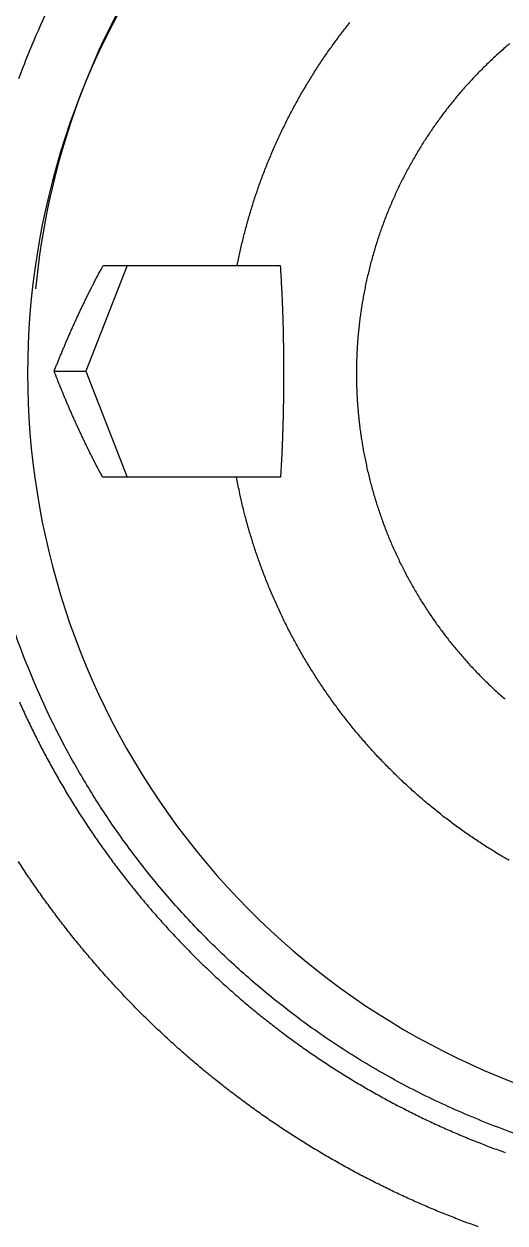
# Model space of a CAD drawing. Header units: millimetres. Extents: x 0 to 840, y -1485 to 297.
# Drawn here: x 187.202 to 188.112, y -1306.054 to -1303.787 of the extents above; entities that cross this region are included whole.
import ezdxf

# ---------------------------------------------------------------- set-up
doc = ezdxf.new("R2010")
doc.units = ezdxf.units.MM

# ---------------------------------------------------------------- blocks, each defined once
blk = doc.blocks.new('OTM30F3M_(40_60_63_80_100_125)_M')
at = {"color": 4, "linetype": 'Continuous'}
for points in [[(11.0127, 3.5355, -0.017908), (10.9095, 3.574, -0.017934), (10.8103, 3.619, -0.017434), (10.7162, 3.67, -0.017215), (10.6274, 3.7261, -0.016838), (10.5445, 3.787, -0.016574), (10.4673, 3.8516, -0.016111), (10.3964, 3.9193, -0.015823), (10.3314, 3.9895, -0.015311), (10.2726, 4.0615, -0.014993), (10.2196, 4.1347, -0.01446), (10.1725, 4.2085, -0.014131), (10.1307, 4.2825, -0.01359), (10.0944, 4.3562, -0.013257), (10.0629, 4.4292, -0.012721), (10.0361, 4.5012, -0.012393)], [(10.0469, 5.5391, -0.012059), (10.0756, 5.6116, -0.012575), (10.1092, 5.6849, -0.012902)], [(11.9881, 6.3329, 1.424401), (11.988, 3.6305)], [(12.0931, 6.3043, 0.515375), (10.0783, 5.1413)], [(16.1831, 6.3043, 0), (16.1197, 6.3043, 0), (16.0563, 6.3043)], [(13.457, 6.3043), (13.3936, 6.3043), (13.3302, 6.3043), (13.2668, 6.3043), (13.2034, 6.3043), (13.14, 6.3043), (13.0766, 6.3043), (13.0132, 6.3043), (12.9498, 6.3043), (12.8865, 6.3043), (12.823, 6.3043), (12.7595, 6.3043), (12.6962, 6.3043, 0), (12.6333, 6.3043), (12.5694, 6.3043, 0), (12.5041, 6.3043), (12.4427, 6.3043, 0), (12.3871, 6.3043, 0), (12.3159, 6.3043, -0.000001), (12.2061, 6.3043, -0.000001), (12.0623, 6.3043, 0)], [(12.0691, 6.3008), (12.1429, 6.3008, 0), (12.2168, 6.3008, 0), (12.2906, 6.3008, 0), (12.3645, 6.3008, 0), (12.4383, 6.3008, 0), (12.5122, 6.3008), (12.586, 6.3008, 0), (12.6599, 6.3008, 0), (12.7337, 6.3008), (12.8076, 6.3008), (12.8814, 6.3008), (12.9553, 6.3008), (13.0291, 6.3008), (13.103, 6.3008), (13.1768, 6.3008), (13.2507, 6.3008), (13.3245, 6.3008), (13.3984, 6.3008), (13.4722, 6.3008)], [(13.6938, 6.3008, 0), (13.7676, 6.3008)], [(15.3923, 6.3008, 0), (15.4661, 6.3008)], [(15.6878, 6.3008, 0), (15.7615, 6.3008)], [(15.9092, 6.3008, 0), (15.9854, 6.3008)], [(16.2046, 6.3008, 0), (16.3325, 6.3008)], [(10.4597, 5.1858), (10.4621, 5.1977, -0.002833), (10.4647, 5.2096, -0.002834), (10.4673, 5.2215, -0.002835), (10.4702, 5.2333, -0.002837), (10.4731, 5.2451, -0.00284), (10.4762, 5.2569, -0.002844), (10.4794, 5.2687, -0.002847), (10.4828, 5.2804, -0.002852), (10.4863, 5.292, -0.002856), (10.4899, 5.3036, -0.002862), (10.4936, 5.3152, -0.002867), (10.4975, 5.3267, -0.002873), (10.5015, 5.3382, -0.00288), (10.5057, 5.3496, -0.002891), (10.51, 5.361, -0.002889), (10.5144, 5.3723, -0.002871), (10.5189, 5.3836, -0.00286), (10.5236, 5.3948, -0.002856), (10.5284, 5.406, -0.002853), (10.5333, 5.4171, -0.002851), (10.5384, 5.4282, -0.002848), (10.5436, 5.4392, -0.002847), (10.5489, 5.4501, -0.002846), (10.5543, 5.461, -0.002845), (10.5599, 5.4718, -0.002845), (10.5655, 5.4826, -0.002845), (10.5714, 5.4932, -0.002846), (10.5773, 5.5039, -0.002848), (10.5833, 5.5144, -0.00285), (10.5895, 5.5249, -0.002852), (10.5958, 5.5353, -0.002855), (10.6022, 5.5456, -0.002859), (10.6087, 5.5559, -0.002862), (10.6153, 5.5661, -0.002864), (10.6221, 5.5762, -0.002862), (10.629, 5.5862, -0.002857), (10.636, 5.5961, -0.002854), (10.6431, 5.606, -0.002851), (10.6503, 5.6158, -0.002849), (10.6576, 5.6255, -0.002847), (10.6651, 5.6351, -0.002846), (10.6726, 5.6446, -0.002845)], [(16.4063, 6.0419, 0), (16.3125, 6.0419, 0), (16.2188, 6.0419, 0), (16.1251, 6.0419, 0), (16.0313, 6.0419, 0), (15.9376, 6.0419, 0), (15.8438, 6.0419, 0), (15.7501, 6.0419, 0), (15.6563, 6.0419, 0), (15.5626, 6.0419, 0), (15.4688, 6.0419, 0), (15.3751, 6.0419, 0), (15.2814, 6.0419, 0), (15.1876, 6.0419, 0), (15.0939, 6.0419, 0), (15.0001, 6.0419, 0), (14.9064, 6.0419, 0), (14.8126, 6.0419, 0), (14.7189, 6.0419, 0), (14.6251, 6.0419, 0), (14.5314, 6.0419, 0), (14.4376, 6.0419)], [(14.3439, 6.0419, 0), (14.2502, 6.0419, 0), (14.1564, 6.0419)], [(14.0627, 6.0419, 0), (13.969, 6.0419, 0), (13.8752, 6.0419, 0), (13.7812, 6.0419, 0), (13.6877, 6.0419)], [(13.5947, 6.0419, 0), (13.5002, 6.0419, 0), (13.4035, 6.0419), (13.3127, 6.0419), (13.2306, 6.0419), (13.1252, 6.0419, 0), (12.9629, 6.0419), (12.7502, 6.0419)], [(10.975, 5.6049, 0.003548), (10.9662, 5.5974, 0.003556), (10.9574, 5.5897, 0.003564), (10.9488, 5.5819, 0.003573), (10.9403, 5.574, 0.003585), (10.9319, 5.5659, 0.003601), (10.9236, 5.5578, 0.003597), (10.9155, 5.5495, 0.003571), (10.9074, 5.5411, 0.003556), (10.8995, 5.5326, 0.003551), (10.8917, 5.524, 0.003548), (10.884, 5.5152, 0.003544), (10.8765, 5.5064, 0.003542), (10.8691, 5.4974, 0.00354), (10.8618, 5.4884, 0.00354), (10.8546, 5.4792, 0.003541), (10.8476, 5.4699, 0.003543), (10.8407, 5.4606, 0.003545), (10.8339, 5.4511, 0.003549), (10.8273, 5.4416, 0.003554), (10.8208, 5.4319, 0.003559), (10.8144, 5.4222, 0.003564), (10.8082, 5.4124, 0.003562), (10.8021, 5.4024, 0.003555), (10.7962, 5.3924, 0.00355), (10.7904, 5.3824, 0.003546), (10.7848, 5.3722, 0.003543), (10.7793, 5.3619, 0.003541), (10.7739, 5.3516, 0.00354), (10.7687, 5.3412, 0.00354), (10.7637, 5.3307, 0.003541), (10.7587, 5.3202, 0.003544), (10.754, 5.3096, 0.003546), (10.7494, 5.2989, 0.003548), (10.7449, 5.2882, 0.003556), (10.7406, 5.2774, 0.00357), (10.7365, 5.2665, 0.003582), (10.7325, 5.2556, 0.003593), (10.7287, 5.2446, 0.003589), (10.725, 5.2335, 0.003573), (10.7215, 5.2225, 0.003563), (10.7182, 5.2113, 0.003555), (10.715, 5.2001, 0.003549), (10.7119, 5.1889, 0.003542), (10.7091, 5.1776, 0.003536), (10.7064, 5.1663, 0.003532), (10.7038, 5.1549, 0.003529), (10.7014, 5.1435, 0.003526), (10.6992, 5.1321, 0.003525), (10.6971, 5.1206, 0.003524), (10.6952, 5.1091, 0.003525), (10.6935, 5.0976, 0.003526), (10.6919, 5.0861, 0.003529), (10.6905, 5.0745, 0.003533), (10.6892, 5.0629, 0.003537), (10.6881, 5.0513, 0.003543), (10.6872, 5.0397, 0.003549), (10.6865, 5.0281, 0.003557), (10.6859, 5.0165, 0.003565), (10.6855, 5.0049, 0.003574), (10.6852, 4.9932, 0.003585), (10.6851, 4.9816, 0.003599), (10.6852, 4.97, 0.003603), (10.6855, 4.9584, 0.003597), (10.6859, 4.9467, 0.003587), (10.6865, 4.9351, 0.003575), (10.6872, 4.9235, 0.003566), (10.6882, 4.9119, 0.003557), (10.6893, 4.9003, 0.00355), (10.6905, 4.8887, 0.003543), (10.6919, 4.8772, 0.003538), (10.6935, 4.8656, 0.003533), (10.6953, 4.8541, 0.003529), (10.6972, 4.8426, 0.003527), (10.6992, 4.8312, 0.003525), (10.7015, 4.8197, 0.003524), (10.7039, 4.8083, 0.003525), (10.7064, 4.797, 0.003526), (10.7091, 4.7857, 0.003528), (10.712, 4.7744, 0.003532), (10.7151, 4.7631, 0.003536), (10.7183, 4.7519, 0.003541), (10.7216, 4.7408, 0.003547), (10.7251, 4.7297, 0.003555), (10.7288, 4.7187, 0.003563), (10.7326, 4.7077, 0.003572), (10.7366, 4.6967, 0.003582), (10.7407, 4.6859, 0.003596), (10.745, 4.6751, 0.003596), (10.7495, 4.6643, 0.003581), (10.7541, 4.6537, 0.00357), (10.7589, 4.643, 0.003562), (10.7638, 4.6325, 0.003555), (10.7688, 4.622, 0.003549), (10.7741, 4.6116, 0.003544), (10.7794, 4.6013, 0.003539), (10.7849, 4.5911, 0.003536), (10.7906, 4.5809, 0.003534), (10.7964, 4.5708, 0.003533), (10.8023, 4.5608, 0.003533), (10.8084, 4.5509, 0.003534), (10.8146, 4.541, 0.003536), (10.821, 4.5313, 0.003538), (10.8275, 4.5216, 0.003542), (10.8341, 4.5121, 0.003547), (10.8409, 4.5026, 0.003553), (10.8478, 4.4932, 0.003559), (10.8548, 4.484, 0.003568), (10.862, 4.4748, 0.003576), (10.8693, 4.4658, 0.003582), (10.8767, 4.4568, 0.003579), (10.8843, 4.448, 0.003568), (10.892, 4.4393, 0.00356), (10.8998, 4.4306, 0.003554), (10.9077, 4.4221, 0.003548), (10.9158, 4.4137, 0.003543), (10.9239, 4.4054, 0.003539), (10.9322, 4.3973, 0.003536), (10.9406, 4.3892, 0.003534), (10.9491, 4.3813, 0.003533), (10.9578, 4.3735, 0.003533), (10.9665, 4.3658, 0.003534)], [(16.375, 5.7966, 0), (16.25, 5.7966, 0), (16.125, 5.7966, 0), (16, 5.7966, 0), (15.875, 5.7966, 0), (15.75, 5.7966, 0), (15.625, 5.7966, 0), (15.5, 5.7966, 0), (15.375, 5.7966, 0), (15.25, 5.7966, 0), (15.125, 5.7966, 0), (15, 5.7966, 0), (14.875, 5.7966, 0), (14.75, 5.7966, 0), (14.625, 5.7966, 0), (14.5, 5.7966, 0), (14.375, 5.7966, 0), (14.25, 5.7966, 0), (14.125, 5.7966, 0), (14, 5.7966, 0), (13.875, 5.7966, 0), (13.75, 5.7966, 0), (13.625, 5.7966, 0), (13.5, 5.7966, 0), (13.375, 5.7966, 0), (13.25, 5.7966, 0), (13.1251, 5.7966, 0), (13, 5.7966, 0), (12.8748, 5.7966, 0), (12.75, 5.7966, 0), (12.626, 5.7966, 0), (12.5, 5.7966, -0.000001), (12.3711, 5.7966, 0), (12.25, 5.7966, 0), (12.1406, 5.7966, -0.000001), (12, 5.7966, -0.000001), (11.7836, 5.7966, -0.000001), (11.5, 5.7966, 0)], [(10.1136, 4.9858), (10.1162, 4.9926, -0.000994), (10.1189, 4.9993, -0.000992), (10.1217, 5.0061, -0.000992), (10.1244, 5.0129, -0.000995), (10.1272, 5.0196, -0.000996), (10.13, 5.0264, -0.000998), (10.1329, 5.0331, -0.000999), (10.1357, 5.0399, -0.001001), (10.1386, 5.0466, -0.001003), (10.1415, 5.0533, -0.001005), (10.1445, 5.0601, -0.001006), (10.1475, 5.0668, -0.001007), (10.1505, 5.0735, -0.00101), (10.1535, 5.0802, -0.001013), (10.1566, 5.0868, -0.001012), (10.1597, 5.0935, -0.001008), (10.1628, 5.1002, -0.001018), (10.166, 5.1068, -0.001041), (10.1692, 5.1135, -0.001012), (10.1724, 5.1201, -0.000946), (10.1756, 5.1266, -0.001047), (10.1789, 5.1333, -0.001252), (10.1823, 5.1401, -0.000949), (10.1855, 5.1465, -0.000322), (10.1885, 5.1523, -0.001345), (10.1923, 5.1596, -0.002322), (10.1983, 5.171, -0.001135), (10.2061, 5.1858, -0.0006)], [(10.5409, 5.1858), (10.5413, 5.1794, -0.000867), (10.5418, 5.1731, -0.000864), (10.5422, 5.1667, -0.000841), (10.5426, 5.1602, -0.000801), (10.5429, 5.1537, -0.00077), (10.5433, 5.1471, -0.000743), (10.5436, 5.1406, -0.000719), (10.544, 5.134, -0.000693), (10.5443, 5.1273, -0.000671), (10.5446, 5.1207, -0.000649), (10.5449, 5.114, -0.00063), (10.5451, 5.1073, -0.00061), (10.5454, 5.1007, -0.000593), (10.5456, 5.094, -0.000576), (10.5458, 5.0873, -0.000561), (10.546, 5.0806, -0.000546), (10.5462, 5.0739, -0.000533), (10.5464, 5.0672, -0.000519), (10.5465, 5.0606, -0.000508), (10.5467, 5.054, -0.000497), (10.5468, 5.0474, -0.000487), (10.5469, 5.0408, -0.000477), (10.547, 5.0342, -0.000469), (10.5471, 5.0277, -0.000461), (10.5472, 5.0212, -0.000453), (10.5472, 5.0148, -0.000443), (10.5473, 5.0084, -0.000445), (10.5473, 5.002, -0.000447), (10.5474, 4.9956, -0.000443), (10.5474, 4.9891, -0.000446), (10.5474, 4.9825, -0.000448), (10.5474, 4.9759, -0.00045), (10.5474, 4.9693, -0.000452), (10.5473, 4.9626, -0.000457), (10.5473, 4.9558, -0.000461), (10.5472, 4.949, -0.000466), (10.5472, 4.9422, -0.000471), (10.5471, 4.9354, -0.000478), (10.547, 4.9285, -0.000485), (10.5469, 4.9217, -0.000494), (10.5468, 4.9148, -0.000502), (10.5466, 4.9079, -0.000511), (10.5465, 4.9009, -0.000521), (10.5463, 4.894, -0.000534), (10.5461, 4.8871, -0.000544), (10.5459, 4.8802, -0.000554), (10.5457, 4.8733, -0.000572), (10.5455, 4.8664, -0.000601), (10.5452, 4.8595, -0.000597), (10.545, 4.8526, -0.000569), (10.5447, 4.8458, -0.000652), (10.5444, 4.8389, -0.000815), (10.5441, 4.8319, -0.000626), (10.5438, 4.8254, -0.00019), (10.5435, 4.8195, -0.000942), (10.5431, 4.812, -0.001735), (10.5424, 4.8006, -0.000874), (10.5414, 4.7858, -0.000464)], [(10.205, 4.7858), (10.2015, 4.7923, -0.001032), (10.1981, 4.7988, -0.001034), (10.1947, 4.8054, -0.001033), (10.1913, 4.8119, -0.001031), (10.1879, 4.8185, -0.001029), (10.1846, 4.825, -0.001028), (10.1813, 4.8316, -0.001026), (10.1781, 4.8382, -0.001024), (10.1748, 4.8448, -0.001023), (10.1716, 4.8515, -0.001021), (10.1685, 4.8581, -0.00102), (10.1653, 4.8647, -0.001017), (10.1622, 4.8714, -0.001017), (10.1591, 4.878, -0.001016), (10.156, 4.8847, -0.001013), (10.153, 4.8914, -0.001005), (10.15, 4.8981, -0.001012), (10.147, 4.9048, -0.00103), (10.1441, 4.9115, -0.001), (10.1412, 4.9182, -0.000933), (10.1383, 4.9249, -0.001027), (10.1354, 4.9317, -0.001219), (10.1325, 4.9386, -0.000927), (10.1298, 4.9451, -0.000323), (10.1273, 4.951, -0.0013), (10.1243, 4.9587, -0.002229), (10.1196, 4.9704, -0.001091), (10.1136, 4.9858, -0.00058)], [(10.9739, 4.0613, -0.002865), (10.9633, 4.0674, -0.002868), (10.9528, 4.0737, -0.002872), (10.9423, 4.0801, -0.002876), (10.932, 4.0866, -0.002881), (10.9217, 4.0932, -0.002887), (10.9115, 4.0999, -0.002892), (10.9013, 4.1067, -0.002896), (10.8913, 4.1137, -0.002894), (10.8813, 4.1208, -0.002886), (10.8714, 4.128, -0.002881), (10.8616, 4.1353, -0.002876), (10.8519, 4.1427, -0.002872), (10.8423, 4.1503, -0.002868), (10.8327, 4.1579, -0.002865), (10.8233, 4.1657, -0.002862), (10.8139, 4.1735, -0.002859), (10.8046, 4.1815, -0.002858), (10.7954, 4.1896, -0.002856), (10.7863, 4.1978, -0.002856), (10.7773, 4.2061, -0.002856), (10.7684, 4.2145, -0.002856), (10.7596, 4.223, -0.002857), (10.7509, 4.2316, -0.002858), (10.7423, 4.2403, -0.00286), (10.7338, 4.249, -0.002863), (10.7253, 4.2579, -0.002865), (10.717, 4.2669, -0.002869), (10.7088, 4.276, -0.002873), (10.7008, 4.2852, -0.002877), (10.6928, 4.2944, -0.002882), (10.6849, 4.3038, -0.002889), (10.6771, 4.3132, -0.002894), (10.6695, 4.3228, -0.002895), (10.6619, 4.3324, -0.002892), (10.6545, 4.3421, -0.002885), (10.6472, 4.3519, -0.002879), (10.64, 4.3618, -0.002875), (10.6329, 4.3718, -0.002871), (10.6259, 4.3818, -0.002867), (10.619, 4.3919, -0.002864), (10.6123, 4.4021, -0.002861), (10.6057, 4.4124, -0.002859), (10.5992, 4.4228, -0.002857), (10.5928, 4.4332, -0.002856), (10.5865, 4.4437, -0.002856), (10.5803, 4.4543, -0.002856), (10.5743, 4.465, -0.002856), (10.5684, 4.4757, -0.002857), (10.5626, 4.4865, -0.002859), (10.557, 4.4973, -0.002861), (10.5514, 4.5083, -0.002863), (10.546, 4.5192, -0.002866), (10.5408, 4.5303, -0.00287), (10.5356, 4.5414, -0.002874), (10.5306, 4.5525, -0.002879), (10.5257, 4.5637, -0.002884), (10.5209, 4.575, -0.002888), (10.5163, 4.5863, -0.002899), (10.5118, 4.5977, -0.002914), (10.5075, 4.6091, -0.002906), (10.5032, 4.6206, -0.002878), (10.4991, 4.6321, -0.002896), (10.4952, 4.6437, -0.002948), (10.4913, 4.6553, -0.002859), (10.4877, 4.667, -0.002666), (10.4841, 4.6786, -0.002936), (10.4807, 4.6904, -0.003491), (10.4773, 4.7026, -0.00265), (10.4742, 4.7141, -0.000914), (10.4715, 4.7244, -0.003727), (10.4683, 4.7378, -0.006407), (10.4638, 4.7586, -0.003132), (10.4582, 4.7858, -0.00166)], [(10.9159, 3.3687, -0.004051), (10.8892, 3.3785, -0.004047), (10.8628, 3.3887, -0.004053), (10.8365, 3.3993, -0.004063), (10.8105, 3.4104, -0.004071), (10.7847, 3.4218, -0.004075), (10.7591, 3.4337, -0.004078), (10.7337, 3.446, -0.00408), (10.7086, 3.4586, -0.004081), (10.6836, 3.4717, -0.00408), (10.6589, 3.4852, -0.004078), (10.6344, 3.4991, -0.004074), (10.6101, 3.5134, -0.004069), (10.5861, 3.5281, -0.004062), (10.5622, 3.5432, -0.004054), (10.5386, 3.5588, -0.004045), (10.5152, 3.5747, -0.004034), (10.4921, 3.591, -0.004018), (10.4691, 3.6077, -0.004031), (10.4465, 3.6248, -0.004094), (10.4241, 3.6422, -0.004119), (10.402, 3.66, -0.0041), (10.3803, 3.6782, -0.004088), (10.3589, 3.6967, -0.004081), (10.3377, 3.7156, -0.004074), (10.3169, 3.7347, -0.004065), (10.2965, 3.7542, -0.004058), (10.2763, 3.7741, -0.004051), (10.2565, 3.7942, -0.004046), (10.237, 3.8147, -0.00404), (10.2178, 3.8355, -0.004035), (10.199, 3.8566, -0.00403), (10.1806, 3.878, -0.004027), (10.1625, 3.8996, -0.004023), (10.1447, 3.9216, -0.004021), (10.1273, 3.9439, -0.004018), (10.1103, 3.9664, -0.004017), (10.0936, 3.9892, -0.004017), (10.0773, 4.0123, -0.004016), (10.0613, 4.0356, -0.004015), (10.0458, 4.0592, -0.004019)], [(10.0477, 4.3609, 0.004534), (10.0596, 4.3347, 0.004522), (10.072, 4.3088, 0.004512), (10.0849, 4.2831, 0.0045), (10.0982, 4.2577, 0.004491), (10.112, 4.2325, 0.004481), (10.1262, 4.2076, 0.004474), (10.1408, 4.183, 0.004466), (10.1559, 4.1586, 0.00446), (10.1714, 4.1345, 0.004454), (10.1873, 4.1107, 0.00445), (10.2037, 4.0872, 0.004446), (10.2205, 4.064, 0.004444), (10.2376, 4.0411, 0.004442), (10.2552, 4.0186, 0.004442), (10.2732, 3.9963, 0.004442), (10.2915, 3.9744, 0.004444), (10.3103, 3.9528, 0.004447), (10.3294, 3.9315, 0.00445), (10.349, 3.9106, 0.004455), (10.3688, 3.8901, 0.00446), (10.3891, 3.8699, 0.004467), (10.4097, 3.85, 0.004474), (10.4307, 3.8306, 0.004483), (10.452, 3.8115, 0.004491), (10.4737, 3.7928, 0.004501), (10.4957, 3.7745, 0.004513), (10.518, 3.7566, 0.004529), (10.5407, 3.7391, 0.004536), (10.5637, 3.722, 0.00454), (10.587, 3.7053, 0.004511), (10.6106, 3.6891, 0.004451), (10.6345, 3.6733, 0.004441), (10.6585, 3.6579, 0.004463), (10.6829, 3.643, 0.004474), (10.7075, 3.6286, 0.004478), (10.7323, 3.6146, 0.004483), (10.7574, 3.601, 0.004488), (10.7828, 3.5879, 0.00449), (10.8083, 3.5753, 0.004492), (10.8342, 3.5631, 0.004492), (10.8602, 3.5514, 0.00449), (10.8865, 3.5401, 0.004488), (10.913, 3.5293, 0.004487), (10.9397, 3.519, 0.004478), (10.9667, 3.5092, 0.004461)], [(11.5, 4.1669), (11.625, 4.1669), (11.75, 4.1669), (11.875, 4.1669), (12, 4.1669), (12.125, 4.1669), (12.25, 4.1669), (12.375, 4.1669), (12.5, 4.1669), (12.625, 4.1669), (12.75, 4.1669), (12.875, 4.1669, 0), (13, 4.1669), (13.125, 4.1669), (13.25, 4.1669), (13.375, 4.1669), (13.5, 4.1669)], [(15.1253, 4.1669, 0), (15.25, 4.1669)], [(15.8595, 4.1669, 0), (16, 4.1669)], [(16.2188, 3.9215, 0), (16.1251, 3.9215)], [(15.4688, 3.9215, 0), (15.3751, 3.9215)], [(15.0001, 3.9215, 0), (14.9064, 3.9215)], [(14.0627, 3.9215, 0), (13.969, 3.9215)], [(12.0622, 3.6592), (12.1731, 3.6592), (12.2841, 3.6592), (12.395, 3.6592), (12.506, 3.6592), (12.6169, 3.6592), (12.7279, 3.6592), (12.8388, 3.6592), (12.9498, 3.6592, 0), (13.0607, 3.6592, 0), (13.1717, 3.6592, 0), (13.2826, 3.6592), (13.3935, 3.6592), (13.5045, 3.6592)], [(15.1687, 3.6592, 0), (15.2799, 3.6592)], [(15.9315, 3.6592, 0), (16.0563, 3.6592, 0), (16.2484, 3.6592, 0), (16.5, 3.6592)], [(12.069, 3.6626), (12.1429, 3.6626, 0.000001), (12.2167, 3.6626, 0.000002), (12.2906, 3.6626, 0.000002), (12.3644, 3.6626, 0), (12.4383, 3.6626, 0), (12.5121, 3.6626, 0), (12.586, 3.6626, 0), (12.6598, 3.6626), (12.7337, 3.6626, 0), (12.8075, 3.6626), (12.8814, 3.6626), (12.9552, 3.6626), (13.0291, 3.6626), (13.1029, 3.6626, 0), (13.1768, 3.6626), (13.2506, 3.6626), (13.3245, 3.6626, 0), (13.3983, 3.6626), (13.4722, 3.6626)], [(13.8414, 3.6626, 0), (13.9153, 3.6626)], [(14.6538, 3.6626, 0), (14.7276, 3.6626, 0), (14.8015, 3.6626)], [(14.8753, 3.6626, 0), (14.9492, 3.6626)], [(15.0969, 3.6626, 0), (15.1707, 3.6626)], [(15.3184, 3.6626, 0), (15.3923, 3.6626, 0), (15.4661, 3.6626)], [(15.5399, 3.6626, 0), (15.6138, 3.6626)], [(15.7615, 3.6626, 0), (15.8348, 3.6626, 0), (15.9092, 3.6626, 0), (15.9854, 3.6626, 0), (16.0569, 3.6626)], [(16.1216, 3.6626, 0), (16.2046, 3.6626, 0), (16.3325, 3.6626, 0), (16.5, 3.6626, 0)]]:
    blk.add_lwpolyline(points, format="xyb", dxfattribs=at)
for points in [[(10.2514, 5.1858), (10.1737, 4.9858)], [(10.2061, 5.1858), (10.4597, 5.1858)], [(10.4597, 5.1858), (10.5409, 5.1858)], [(10.1136, 4.9858), (10.1737, 4.9858)], [(10.1737, 4.9858), (10.2514, 4.7858)], [(10.4582, 4.7858), (10.205, 4.7858)], [(10.5414, 4.7858), (10.4582, 4.7858)]]:
    blk.add_lwpolyline(points, dxfattribs=at)

msp = doc.modelspace()

# ---------------------------------------------------------------- block references
msp.add_blockref('OTM30F3M_(40_60_63_80_100_125)_M', (177.1457, -1309.4295))

doc.saveas('drawing.dxf')
